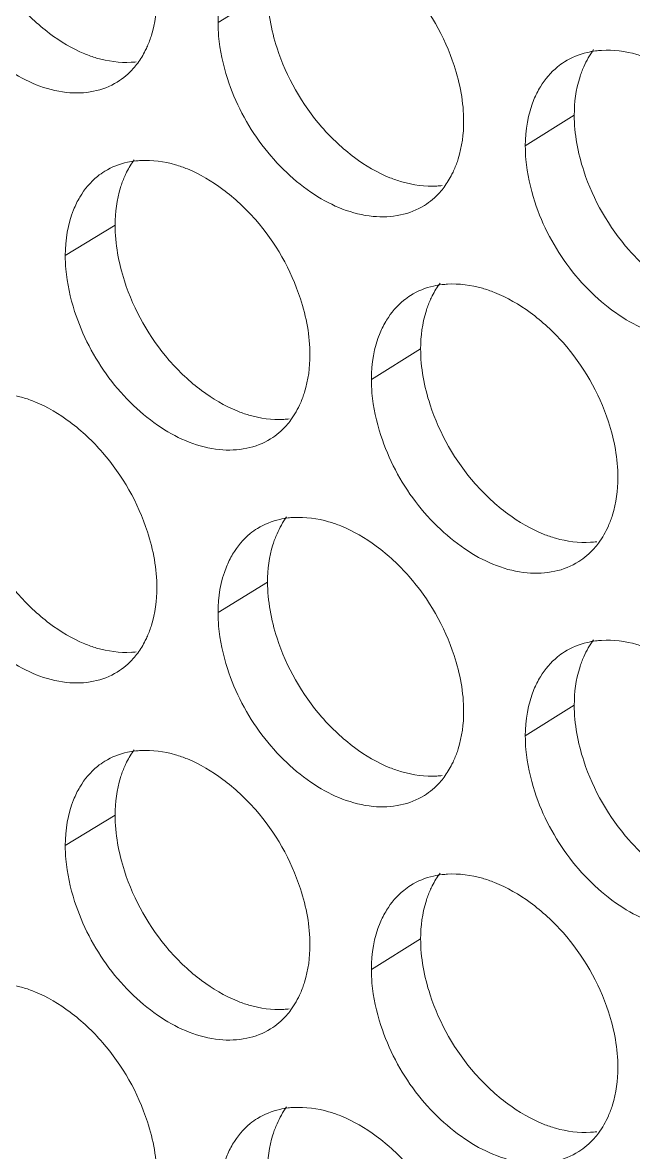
# Model space of a CAD drawing. Header units: millimetres. Extents: x 1177 to 4147, y 93 to 2194.
# Drawn here: x 2623.2 to 2631.35, y 869.58 to 884.66 of the extents above; entities that cross this region are included whole.
import ezdxf

# ---------------------------------------------------------------- set-up
doc = ezdxf.new("R2010")
doc.units = ezdxf.units.MM
doc.header["$LTSCALE"] = 0.1
doc.layers.get('0').update_dxf_attribs({"lineweight": 13})
doc.layers.add('标注', color=251, linetype='Continuous', lineweight=9)

# ---------------------------------------------------------------- blocks, each defined once
blk = doc.blocks.new('02')
at = {"layer": '标注'}
for p, q in [((4521.226, 855.646), (4520.281, 855.064)), ((4527.071, 853.3), (4526.138, 852.713)), ((4518.32, 851.204), (4517.37, 850.624)), ((4524.143, 848.845), (4523.204, 848.26)), ((4521.226, 844.396), (4520.281, 843.814)), ((4527.071, 842.05), (4526.138, 841.463)), ((4518.32, 839.954), (4517.37, 839.374)), ((4518.32, 839.954), (4517.37, 839.374)), ((4524.143, 837.595), (4523.204, 837.01)), ((4524.143, 837.595), (4523.204, 837.01))]:
    blk.add_line(p, q, dxfattribs=at)
for centre, radius, start, end in [((4527.696, 852.834), 1.703, 93.4995, 97.4403), ((4518.536, 855.961), 1.657, 273.1165, 276.3409), ((4518.899, 850.766), 1.671, 93.1402, 96.3143), ((4524.353, 853.626), 1.681, 273.3584, 276.8634), ((4524.753, 848.385), 1.695, 93.382, 96.8256), ((4521.439, 849.162), 1.666, 273.2354, 276.9082), ((4521.82, 843.951), 1.68, 93.2591, 96.8777), ((4527.279, 846.84), 1.689, 273.4759, 277.4824), ((4527.696, 841.584), 1.703, 93.4995, 97.4403), ((4518.536, 844.711), 1.657, 273.1165, 276.3409), ((4518.899, 839.516), 1.671, 93.1402, 96.3143), ((4518.899, 839.516), 1.671, 93.1402, 96.3143), ((4524.353, 842.376), 1.681, 273.3584, 276.8634), ((4524.753, 837.135), 1.695, 93.382, 96.8256), ((4524.753, 837.135), 1.695, 93.382, 96.8256), ((4521.439, 837.912), 1.666, 273.2354, 276.9082), ((4521.439, 837.912), 1.666, 273.2354, 276.9082), ((4521.82, 832.701), 1.68, 93.2591, 96.8777), ((4527.279, 835.59), 1.689, 273.4759, 277.4824), ((4527.279, 835.59), 1.689, 273.4759, 277.4824)]:
    blk.add_arc(centre, radius, start, end, dxfattribs=at)
for points, knots in [([(4515.425, 858.02), (4515.425, 857.659), (4515.6, 856.72), (4516.216, 855.624), (4517.032, 854.85), (4517.5, 854.567), (4517.74, 854.469)], [0, 0, 0, 0, 0.243755, 0.63494, 0.825083, 1, 1, 1, 1]), ([(4524.963, 853.181), (4524.963, 853.541), (4524.785, 854.48), (4524.159, 855.572), (4523.334, 856.341), (4522.86, 856.621), (4522.619, 856.718)], [0, 0, 0, 0, 0.243126, 0.633835, 0.824352, 1, 1, 1, 1]), ([(4514.648, 856.374), (4514.793, 855.923), (4515.124, 855.277), (4515.744, 854.574), (4516.404, 854.032), (4517.165, 853.703), (4517.903, 853.725), (4518.224, 853.846), (4518.362, 853.931)], [0, 0, 0, 0, 0.285015, 0.426566, 0.56171, 0.798641, 0.902454, 1, 1, 1, 1]), ([(4520.56, 856.177), (4520.514, 856.099), (4520.344, 855.752), (4520.281, 855.359), (4520.281, 855.064)], [0, 0, 0, 0, 0.233434, 1, 1, 1, 1]), ([(4518.936, 854.616), (4518.965, 854.684), (4519.074, 854.979), (4519.116, 855.297), (4519.116, 855.537)], [0, 0, 0, 0, 0.236199, 1, 1, 1, 1]), ([(4521.226, 855.646), (4521.226, 855.286), (4521.402, 854.347), (4522.024, 853.254), (4522.845, 852.483), (4523.318, 852.203), (4523.559, 852.106)], [0, 0, 0, 0, 0.243429, 0.634245, 0.824571, 1, 1, 1, 1]), ([(4520.281, 855.064), (4520.281, 854.977), (4520.299, 854.616), (4520.377, 854.259), (4520.461, 853.997)], [0, 0, 0, 0, 0.239348, 1, 1, 1, 1]), ([(4518.75, 854.291), (4518.805, 854.366), (4518.87, 854.474), (4518.923, 854.587), (4518.936, 854.616)], [0, 0, 0, 0, 0.744058, 1, 1, 1, 1]), ([(4517.74, 854.469), (4517.814, 854.438), (4518.098, 854.338), (4518.405, 854.294), (4518.626, 854.307)], [0, 0, 0, 0, 0.265516, 1, 1, 1, 1]), ([(4527.475, 854.523), (4527.422, 854.516), (4527.215, 854.479), (4527.016, 854.398), (4526.884, 854.315)], [0, 0, 0, 0, 0.256726, 1, 1, 1, 1]), ([(4528.493, 854.379), (4528.417, 854.409), (4528.127, 854.507), (4527.816, 854.548), (4527.592, 854.534)], [0, 0, 0, 0, 0.265131, 1, 1, 1, 1]), ([(4518.362, 853.931), (4518.475, 854), (4518.612, 854.117), (4518.723, 854.255), (4518.75, 854.291)], [0, 0, 0, 0, 0.744664, 1, 1, 1, 1]), ([(4526.884, 854.315), (4526.838, 854.286), (4526.659, 854.157), (4526.513, 853.983), (4526.427, 853.841)], [0, 0, 0, 0, 0.246012, 1, 1, 1, 1]), ([(4527.253, 854.223), (4527.223, 854.154), (4527.113, 853.859), (4527.071, 853.54), (4527.071, 853.3)], [0, 0, 0, 0, 0.236551, 1, 1, 1, 1]), ([(4520.461, 853.997), (4520.608, 853.545), (4520.943, 852.899), (4521.57, 852.197), (4522.239, 851.658), (4523.008, 851.336), (4523.752, 851.366), (4524.075, 851.491), (4524.214, 851.577)], [0, 0, 0, 0, 0.284212, 0.425524, 0.560563, 0.797774, 0.901979, 1, 1, 1, 1]), ([(4526.427, 853.841), (4526.379, 853.763), (4526.203, 853.413), (4526.138, 853.013), (4526.138, 852.713)], [0, 0, 0, 0, 0.233654, 1, 1, 1, 1]), ([(4524.782, 852.26), (4524.812, 852.328), (4524.921, 852.623), (4524.963, 852.941), (4524.963, 853.181)], [0, 0, 0, 0, 0.236494, 1, 1, 1, 1]), ([(4527.071, 853.3), (4527.071, 852.94), (4527.249, 852.002), (4527.876, 850.91), (4528.704, 850.145), (4529.179, 849.867), (4529.422, 849.771)], [0, 0, 0, 0, 0.243106, 0.633556, 0.824063, 1, 1, 1, 1]), ([(4526.138, 852.713), (4526.138, 852.627), (4526.155, 852.266), (4526.234, 851.909), (4526.319, 851.647)], [0, 0, 0, 0, 0.239426, 1, 1, 1, 1]), ([(4518.684, 852.45), (4518.63, 852.375), (4518.565, 852.268), (4518.512, 852.155), (4518.499, 852.126)], [0, 0, 0, 0, 0.744038, 1, 1, 1, 1]), ([(4518.715, 852.427), (4518.662, 852.421), (4518.455, 852.388), (4518.255, 852.311), (4518.122, 852.23)], [0, 0, 0, 0, 0.257038, 1, 1, 1, 1]), ([(4519.698, 852.273), (4519.624, 852.303), (4519.338, 852.404), (4519.03, 852.447), (4518.807, 852.435)], [0, 0, 0, 0, 0.265596, 1, 1, 1, 1]), ([(4522.034, 848.73), (4522.034, 849.091), (4521.856, 850.03), (4521.233, 851.123), (4520.411, 851.894), (4519.939, 852.175), (4519.698, 852.273)], [0, 0, 0, 0, 0.243289, 0.634182, 0.824608, 1, 1, 1, 1]), ([(4524.591, 851.929), (4524.647, 852.005), (4524.714, 852.114), (4524.769, 852.23), (4524.782, 852.26)], [0, 0, 0, 0, 0.744156, 1, 1, 1, 1]), ([(4518.122, 852.23), (4518.074, 852.2), (4517.887, 852.068), (4517.737, 851.887), (4517.649, 851.738)], [0, 0, 0, 0, 0.245477, 1, 1, 1, 1]), ([(4518.499, 852.126), (4518.469, 852.058), (4518.361, 851.762), (4518.32, 851.444), (4518.32, 851.204)], [0, 0, 0, 0, 0.236109, 1, 1, 1, 1]), ([(4523.559, 852.106), (4523.633, 852.076), (4523.92, 851.977), (4524.229, 851.935), (4524.452, 851.948)], [0, 0, 0, 0, 0.265204, 1, 1, 1, 1]), ([(4524.214, 851.577), (4524.323, 851.645), (4524.456, 851.76), (4524.565, 851.894), (4524.591, 851.929)], [0, 0, 0, 0, 0.745099, 1, 1, 1, 1]), ([(4517.649, 851.738), (4517.603, 851.661), (4517.433, 851.314), (4517.37, 850.92), (4517.37, 850.624)], [0, 0, 0, 0, 0.233202, 1, 1, 1, 1]), ([(4526.319, 851.647), (4526.467, 851.195), (4526.807, 850.548), (4527.441, 849.849), (4528.118, 849.312), (4528.895, 848.996), (4529.645, 849.034), (4529.97, 849.163), (4530.11, 849.252)], [0, 0, 0, 0, 0.283418, 0.424493, 0.559431, 0.79692, 0.901513, 1, 1, 1, 1]), ([(4518.32, 851.204), (4518.32, 850.844), (4518.495, 849.905), (4519.114, 848.81), (4519.933, 848.038), (4520.403, 847.757), (4520.644, 847.659)], [0, 0, 0, 0, 0.243591, 0.634592, 0.824826, 1, 1, 1, 1]), ([(4517.37, 850.624), (4517.37, 850.537), (4517.387, 850.176), (4517.465, 849.819), (4517.549, 849.557)], [0, 0, 0, 0, 0.23931, 1, 1, 1, 1]), ([(4524.514, 850.097), (4524.458, 850.021), (4524.391, 849.912), (4524.337, 849.796), (4524.324, 849.767)], [0, 0, 0, 0, 0.744132, 1, 1, 1, 1]), ([(4525.55, 849.92), (4525.475, 849.95), (4525.187, 850.049), (4524.876, 850.091), (4524.653, 850.077)], [0, 0, 0, 0, 0.265285, 1, 1, 1, 1]), ([(4523.953, 849.863), (4523.907, 849.834), (4523.727, 849.706), (4523.581, 849.533), (4523.494, 849.391)], [0, 0, 0, 0, 0.245938, 1, 1, 1, 1]), ([(4524.551, 850.068), (4524.497, 850.062), (4524.288, 850.026), (4524.086, 849.947), (4523.953, 849.863)], [0, 0, 0, 0, 0.256955, 1, 1, 1, 1]), ([(4527.903, 846.388), (4527.903, 846.749), (4527.725, 847.688), (4527.096, 848.778), (4526.268, 849.545), (4525.793, 849.823), (4525.55, 849.92)], [0, 0, 0, 0, 0.242965, 0.633489, 0.824097, 1, 1, 1, 1]), ([(4524.324, 849.767), (4524.294, 849.699), (4524.185, 849.403), (4524.143, 849.085), (4524.143, 848.845)], [0, 0, 0, 0, 0.236404, 1, 1, 1, 1]), ([(4517.549, 849.557), (4517.695, 849.106), (4518.028, 848.46), (4518.651, 847.757), (4519.316, 847.216), (4520.081, 846.891), (4520.822, 846.917), (4521.144, 847.04), (4521.283, 847.126)], [0, 0, 0, 0, 0.284613, 0.426043, 0.561135, 0.798206, 0.902216, 1, 1, 1, 1]), ([(4523.494, 849.391), (4523.447, 849.313), (4523.27, 848.962), (4523.204, 848.56), (4523.204, 848.26)], [0, 0, 0, 0, 0.233396, 1, 1, 1, 1]), ([(4524.143, 848.845), (4524.143, 848.484), (4524.32, 847.546), (4524.944, 846.454), (4525.769, 845.686), (4526.243, 845.407), (4526.485, 845.31)], [0, 0, 0, 0, 0.243267, 0.6339, 0.824316, 1, 1, 1, 1]), ([(4521.853, 847.81), (4521.883, 847.878), (4521.992, 848.173), (4522.034, 848.491), (4522.034, 848.73)], [0, 0, 0, 0, 0.236346, 1, 1, 1, 1]), ([(4523.204, 848.26), (4523.204, 848.173), (4523.221, 847.812), (4523.3, 847.455), (4523.385, 847.194)], [0, 0, 0, 0, 0.239387, 1, 1, 1, 1]), ([(4516.789, 847.835), (4516.715, 847.865), (4516.43, 847.966), (4516.123, 848.01), (4515.901, 847.999)], [0, 0, 0, 0, 0.265755, 1, 1, 1, 1]), ([(4519.116, 844.287), (4519.116, 844.648), (4518.939, 845.587), (4518.318, 846.681), (4517.499, 847.454), (4517.029, 847.737), (4516.789, 847.835)], [0, 0, 0, 0, 0.243452, 0.63453, 0.824864, 1, 1, 1, 1]), ([(4520.644, 847.659), (4520.718, 847.629), (4521.004, 847.529), (4521.311, 847.486), (4521.533, 847.499)], [0, 0, 0, 0, 0.265359, 1, 1, 1, 1]), ([(4521.283, 847.126), (4521.395, 847.195), (4521.532, 847.313), (4521.643, 847.451), (4521.669, 847.488)], [0, 0, 0, 0, 0.744745, 1, 1, 1, 1]), ([(4523.385, 847.194), (4523.532, 846.741), (4523.869, 846.095), (4524.5, 845.395), (4525.173, 844.857), (4525.946, 844.537), (4526.693, 844.571), (4527.017, 844.698), (4527.156, 844.786)], [0, 0, 0, 0, 0.283814, 0.425007, 0.559995, 0.797345, 0.901745, 1, 1, 1, 1]), ([(4515.425, 846.77), (4515.425, 846.409), (4515.6, 845.47), (4516.216, 844.374), (4517.032, 843.6), (4517.5, 843.317), (4517.74, 843.219)], [0, 0, 0, 0, 0.243755, 0.63494, 0.825083, 1, 1, 1, 1]), ([(4527.721, 845.467), (4527.752, 845.535), (4527.861, 845.83), (4527.903, 846.148), (4527.903, 846.388)], [0, 0, 0, 0, 0.236641, 1, 1, 1, 1]), ([(4521.619, 845.618), (4521.566, 845.612), (4521.361, 845.577), (4521.163, 845.499), (4521.032, 845.418)], [0, 0, 0, 0, 0.256832, 1, 1, 1, 1]), ([(4522.619, 845.468), (4522.544, 845.498), (4522.257, 845.598), (4521.947, 845.64), (4521.724, 845.628)], [0, 0, 0, 0, 0.26544, 1, 1, 1, 1]), ([(4521.032, 845.418), (4520.984, 845.389), (4520.798, 845.256), (4520.648, 845.075), (4520.56, 844.927)], [0, 0, 0, 0, 0.245581, 1, 1, 1, 1]), ([(4524.963, 841.931), (4524.963, 842.291), (4524.785, 843.23), (4524.159, 844.322), (4523.334, 845.091), (4522.86, 845.371), (4522.619, 845.468)], [0, 0, 0, 0, 0.243126, 0.633835, 0.824352, 1, 1, 1, 1]), ([(4514.648, 845.124), (4514.793, 844.673), (4515.124, 844.027), (4515.744, 843.324), (4516.404, 842.782), (4517.165, 842.453), (4517.903, 842.475), (4518.224, 842.596), (4518.362, 842.681)], [0, 0, 0, 0, 0.285015, 0.426566, 0.56171, 0.798641, 0.902454, 1, 1, 1, 1]), ([(4521.406, 845.318), (4521.376, 845.25), (4521.267, 844.954), (4521.226, 844.636), (4521.226, 844.396)], [0, 0, 0, 0, 0.236256, 1, 1, 1, 1]), ([(4526.485, 845.31), (4526.56, 845.281), (4526.848, 845.182), (4527.158, 845.141), (4527.381, 845.154)], [0, 0, 0, 0, 0.265051, 1, 1, 1, 1]), ([(4527.156, 844.786), (4527.265, 844.855), (4527.399, 844.97), (4527.507, 845.105), (4527.534, 845.141)], [0, 0, 0, 0, 0.745148, 1, 1, 1, 1]), ([(4520.56, 844.927), (4520.514, 844.849), (4520.344, 844.502), (4520.281, 844.109), (4520.281, 843.814)], [0, 0, 0, 0, 0.233434, 1, 1, 1, 1]), ([(4518.936, 843.366), (4518.965, 843.434), (4519.074, 843.729), (4519.116, 844.047), (4519.116, 844.287)], [0, 0, 0, 0, 0.236199, 1, 1, 1, 1]), ([(4521.226, 844.396), (4521.226, 844.036), (4521.402, 843.097), (4522.024, 842.004), (4522.845, 841.233), (4523.318, 840.953), (4523.559, 840.856)], [0, 0, 0, 0, 0.243429, 0.634245, 0.824571, 1, 1, 1, 1]), ([(4520.281, 843.814), (4520.281, 843.727), (4520.299, 843.366), (4520.377, 843.009), (4520.461, 842.747)], [0, 0, 0, 0, 0.239348, 1, 1, 1, 1]), ([(4517.74, 843.219), (4517.814, 843.188), (4518.098, 843.088), (4518.405, 843.044), (4518.626, 843.057)], [0, 0, 0, 0, 0.265516, 1, 1, 1, 1]), ([(4518.75, 843.041), (4518.805, 843.116), (4518.87, 843.224), (4518.923, 843.337), (4518.936, 843.366)], [0, 0, 0, 0, 0.744058, 1, 1, 1, 1]), ([(4527.475, 843.273), (4527.422, 843.266), (4527.215, 843.229), (4527.016, 843.148), (4526.884, 843.065)], [0, 0, 0, 0, 0.256726, 1, 1, 1, 1]), ([(4528.493, 843.129), (4528.417, 843.159), (4528.127, 843.257), (4527.816, 843.298), (4527.592, 843.284)], [0, 0, 0, 0, 0.265131, 1, 1, 1, 1]), ([(4518.362, 842.681), (4518.475, 842.75), (4518.612, 842.867), (4518.723, 843.005), (4518.75, 843.041)], [0, 0, 0, 0, 0.744664, 1, 1, 1, 1]), ([(4526.884, 843.065), (4526.838, 843.036), (4526.659, 842.907), (4526.513, 842.733), (4526.427, 842.591)], [0, 0, 0, 0, 0.246012, 1, 1, 1, 1]), ([(4527.253, 842.973), (4527.223, 842.904), (4527.113, 842.609), (4527.071, 842.29), (4527.071, 842.05)], [0, 0, 0, 0, 0.236551, 1, 1, 1, 1]), ([(4520.461, 842.747), (4520.608, 842.295), (4520.943, 841.649), (4521.57, 840.947), (4522.239, 840.408), (4523.008, 840.086), (4523.752, 840.116), (4524.075, 840.241), (4524.214, 840.327)], [0, 0, 0, 0, 0.284212, 0.425524, 0.560563, 0.797774, 0.901979, 1, 1, 1, 1]), ([(4526.427, 842.591), (4526.379, 842.513), (4526.203, 842.163), (4526.138, 841.763), (4526.138, 841.463)], [0, 0, 0, 0, 0.233654, 1, 1, 1, 1]), ([(4524.782, 841.01), (4524.812, 841.078), (4524.921, 841.373), (4524.963, 841.691), (4524.963, 841.931)], [0, 0, 0, 0, 0.236494, 1, 1, 1, 1]), ([(4527.071, 842.05), (4527.071, 841.69), (4527.249, 840.752), (4527.876, 839.66), (4528.704, 838.895), (4529.179, 838.617), (4529.422, 838.521)], [0, 0, 0, 0, 0.243106, 0.633556, 0.824063, 1, 1, 1, 1]), ([(4526.138, 841.463), (4526.138, 841.377), (4526.155, 841.016), (4526.234, 840.659), (4526.319, 840.397)], [0, 0, 0, 0, 0.239426, 1, 1, 1, 1]), ([(4518.715, 841.177), (4518.662, 841.171), (4518.455, 841.138), (4518.255, 841.061), (4518.122, 840.98)], [0, 0, 0, 0, 0.257038, 1, 1, 1, 1]), ([(4518.715, 841.177), (4518.662, 841.171), (4518.455, 841.138), (4518.255, 841.061), (4518.122, 840.98)], [0, 0, 0, 0, 0.257038, 1, 1, 1, 1]), ([(4518.684, 841.2), (4518.63, 841.125), (4518.565, 841.018), (4518.512, 840.905), (4518.499, 840.876)], [0, 0, 0, 0, 0.744038, 1, 1, 1, 1]), ([(4518.684, 841.2), (4518.63, 841.125), (4518.565, 841.018), (4518.512, 840.905), (4518.499, 840.876)], [0, 0, 0, 0, 0.744038, 1, 1, 1, 1]), ([(4519.698, 841.023), (4519.624, 841.053), (4519.338, 841.154), (4519.03, 841.197), (4518.807, 841.185)], [0, 0, 0, 0, 0.265596, 1, 1, 1, 1]), ([(4519.698, 841.023), (4519.624, 841.053), (4519.338, 841.154), (4519.03, 841.197), (4518.807, 841.185)], [0, 0, 0, 0, 0.265596, 1, 1, 1, 1]), ([(4518.122, 840.98), (4518.074, 840.95), (4517.887, 840.818), (4517.737, 840.637), (4517.649, 840.488)], [0, 0, 0, 0, 0.245477, 1, 1, 1, 1]), ([(4518.122, 840.98), (4518.074, 840.95), (4517.887, 840.818), (4517.737, 840.637), (4517.649, 840.488)], [0, 0, 0, 0, 0.245477, 1, 1, 1, 1]), ([(4518.499, 840.876), (4518.469, 840.808), (4518.361, 840.512), (4518.32, 840.194), (4518.32, 839.954)], [0, 0, 0, 0, 0.236109, 1, 1, 1, 1]), ([(4518.499, 840.876), (4518.469, 840.808), (4518.361, 840.512), (4518.32, 840.194), (4518.32, 839.954)], [0, 0, 0, 0, 0.236109, 1, 1, 1, 1]), ([(4522.034, 837.48), (4522.034, 837.841), (4521.856, 838.78), (4521.233, 839.873), (4520.411, 840.644), (4519.939, 840.925), (4519.698, 841.023)], [0, 0, 0, 0, 0.243289, 0.634182, 0.824608, 1, 1, 1, 1]), ([(4522.034, 837.48), (4522.034, 837.841), (4521.856, 838.78), (4521.233, 839.873), (4520.411, 840.644), (4519.939, 840.925), (4519.698, 841.023)], [0, 0, 0, 0, 0.243289, 0.634182, 0.824608, 1, 1, 1, 1]), ([(4523.559, 840.856), (4523.633, 840.826), (4523.92, 840.727), (4524.229, 840.685), (4524.452, 840.698)], [0, 0, 0, 0, 0.265204, 1, 1, 1, 1]), ([(4524.591, 840.679), (4524.647, 840.755), (4524.714, 840.864), (4524.769, 840.98), (4524.782, 841.01)], [0, 0, 0, 0, 0.744156, 1, 1, 1, 1]), ([(4524.214, 840.327), (4524.323, 840.395), (4524.456, 840.51), (4524.565, 840.644), (4524.591, 840.679)], [0, 0, 0, 0, 0.745099, 1, 1, 1, 1]), ([(4517.649, 840.488), (4517.603, 840.411), (4517.433, 840.064), (4517.37, 839.67), (4517.37, 839.374)], [0, 0, 0, 0, 0.233202, 1, 1, 1, 1]), ([(4517.649, 840.488), (4517.603, 840.411), (4517.433, 840.064), (4517.37, 839.67), (4517.37, 839.374)], [0, 0, 0, 0, 0.233202, 1, 1, 1, 1]), ([(4526.319, 840.397), (4526.467, 839.945), (4526.807, 839.298), (4527.441, 838.599), (4528.118, 838.062), (4528.895, 837.746), (4529.645, 837.784), (4529.97, 837.913), (4530.11, 838.002)], [0, 0, 0, 0, 0.283418, 0.424493, 0.559431, 0.79692, 0.901513, 1, 1, 1, 1]), ([(4518.32, 839.954), (4518.32, 839.594), (4518.495, 838.655), (4519.114, 837.56), (4519.933, 836.788), (4520.403, 836.507), (4520.644, 836.409)], [0, 0, 0, 0, 0.243591, 0.634592, 0.824826, 1, 1, 1, 1]), ([(4518.32, 839.954), (4518.32, 839.594), (4518.495, 838.655), (4519.114, 837.56), (4519.933, 836.788), (4520.403, 836.507), (4520.644, 836.409)], [0, 0, 0, 0, 0.243591, 0.634592, 0.824826, 1, 1, 1, 1]), ([(4517.37, 839.374), (4517.37, 839.287), (4517.387, 838.926), (4517.465, 838.569), (4517.549, 838.307)], [0, 0, 0, 0, 0.23931, 1, 1, 1, 1]), ([(4517.37, 839.374), (4517.37, 839.287), (4517.387, 838.926), (4517.465, 838.569), (4517.549, 838.307)], [0, 0, 0, 0, 0.23931, 1, 1, 1, 1]), ([(4524.551, 838.818), (4524.497, 838.812), (4524.288, 838.776), (4524.086, 838.697), (4523.953, 838.613)], [0, 0, 0, 0, 0.256955, 1, 1, 1, 1]), ([(4524.551, 838.818), (4524.497, 838.812), (4524.288, 838.776), (4524.086, 838.697), (4523.953, 838.613)], [0, 0, 0, 0, 0.256955, 1, 1, 1, 1]), ([(4524.514, 838.847), (4524.458, 838.771), (4524.391, 838.662), (4524.337, 838.546), (4524.324, 838.517)], [0, 0, 0, 0, 0.744132, 1, 1, 1, 1]), ([(4524.514, 838.847), (4524.458, 838.771), (4524.391, 838.662), (4524.337, 838.546), (4524.324, 838.517)], [0, 0, 0, 0, 0.744132, 1, 1, 1, 1]), ([(4525.55, 838.67), (4525.475, 838.7), (4525.187, 838.799), (4524.876, 838.841), (4524.653, 838.827)], [0, 0, 0, 0, 0.265285, 1, 1, 1, 1]), ([(4525.55, 838.67), (4525.475, 838.7), (4525.187, 838.799), (4524.876, 838.841), (4524.653, 838.827)], [0, 0, 0, 0, 0.265285, 1, 1, 1, 1]), ([(4527.903, 835.138), (4527.903, 835.499), (4527.725, 836.438), (4527.096, 837.528), (4526.268, 838.295), (4525.793, 838.573), (4525.55, 838.67)], [0, 0, 0, 0, 0.242965, 0.633489, 0.824097, 1, 1, 1, 1]), ([(4527.903, 835.138), (4527.903, 835.499), (4527.725, 836.438), (4527.096, 837.528), (4526.268, 838.295), (4525.793, 838.573), (4525.55, 838.67)], [0, 0, 0, 0, 0.242965, 0.633489, 0.824097, 1, 1, 1, 1]), ([(4523.953, 838.613), (4523.907, 838.584), (4523.727, 838.456), (4523.581, 838.283), (4523.494, 838.141)], [0, 0, 0, 0, 0.245938, 1, 1, 1, 1]), ([(4523.953, 838.613), (4523.907, 838.584), (4523.727, 838.456), (4523.581, 838.283), (4523.494, 838.141)], [0, 0, 0, 0, 0.245938, 1, 1, 1, 1]), ([(4524.324, 838.517), (4524.294, 838.449), (4524.185, 838.153), (4524.143, 837.835), (4524.143, 837.595)], [0, 0, 0, 0, 0.236404, 1, 1, 1, 1]), ([(4524.324, 838.517), (4524.294, 838.449), (4524.185, 838.153), (4524.143, 837.835), (4524.143, 837.595)], [0, 0, 0, 0, 0.236404, 1, 1, 1, 1]), ([(4517.549, 838.307), (4517.695, 837.856), (4518.028, 837.21), (4518.651, 836.507), (4519.316, 835.966), (4520.081, 835.641), (4520.822, 835.667), (4521.144, 835.79), (4521.283, 835.876)], [0, 0, 0, 0, 0.284613, 0.426043, 0.561135, 0.798206, 0.902216, 1, 1, 1, 1]), ([(4517.549, 838.307), (4517.695, 837.856), (4518.028, 837.21), (4518.651, 836.507), (4519.316, 835.966), (4520.081, 835.641), (4520.822, 835.667), (4521.144, 835.79), (4521.283, 835.876)], [0, 0, 0, 0, 0.284613, 0.426043, 0.561135, 0.798206, 0.902216, 1, 1, 1, 1]), ([(4523.494, 838.141), (4523.447, 838.063), (4523.27, 837.712), (4523.204, 837.31), (4523.204, 837.01)], [0, 0, 0, 0, 0.233396, 1, 1, 1, 1]), ([(4523.494, 838.141), (4523.447, 838.063), (4523.27, 837.712), (4523.204, 837.31), (4523.204, 837.01)], [0, 0, 0, 0, 0.233396, 1, 1, 1, 1]), ([(4524.143, 837.595), (4524.143, 837.234), (4524.32, 836.296), (4524.944, 835.204), (4525.769, 834.436), (4526.243, 834.157), (4526.485, 834.06)], [0, 0, 0, 0, 0.243267, 0.6339, 0.824316, 1, 1, 1, 1]), ([(4524.143, 837.595), (4524.143, 837.234), (4524.32, 836.296), (4524.944, 835.204), (4525.769, 834.436), (4526.243, 834.157), (4526.485, 834.06)], [0, 0, 0, 0, 0.243267, 0.6339, 0.824316, 1, 1, 1, 1]), ([(4521.853, 836.56), (4521.883, 836.628), (4521.992, 836.923), (4522.034, 837.241), (4522.034, 837.48)], [0, 0, 0, 0, 0.236346, 1, 1, 1, 1]), ([(4521.853, 836.56), (4521.883, 836.628), (4521.992, 836.923), (4522.034, 837.241), (4522.034, 837.48)], [0, 0, 0, 0, 0.236346, 1, 1, 1, 1]), ([(4523.204, 837.01), (4523.204, 836.923), (4523.221, 836.562), (4523.3, 836.205), (4523.385, 835.944)], [0, 0, 0, 0, 0.239387, 1, 1, 1, 1]), ([(4523.204, 837.01), (4523.204, 836.923), (4523.221, 836.562), (4523.3, 836.205), (4523.385, 835.944)], [0, 0, 0, 0, 0.239387, 1, 1, 1, 1]), ([(4516.789, 836.585), (4516.715, 836.615), (4516.43, 836.716), (4516.123, 836.76), (4515.901, 836.749)], [0, 0, 0, 0, 0.265755, 1, 1, 1, 1]), ([(4519.116, 833.037), (4519.116, 833.398), (4518.939, 834.337), (4518.318, 835.431), (4517.499, 836.204), (4517.029, 836.487), (4516.789, 836.585)], [0, 0, 0, 0, 0.243452, 0.63453, 0.824864, 1, 1, 1, 1]), ([(4520.644, 836.409), (4520.718, 836.379), (4521.004, 836.279), (4521.311, 836.236), (4521.533, 836.249)], [0, 0, 0, 0, 0.265359, 1, 1, 1, 1]), ([(4520.644, 836.409), (4520.718, 836.379), (4521.004, 836.279), (4521.311, 836.236), (4521.533, 836.249)], [0, 0, 0, 0, 0.265359, 1, 1, 1, 1]), ([(4521.283, 835.876), (4521.395, 835.945), (4521.532, 836.063), (4521.643, 836.201), (4521.669, 836.238)], [0, 0, 0, 0, 0.744745, 1, 1, 1, 1]), ([(4521.283, 835.876), (4521.395, 835.945), (4521.532, 836.063), (4521.643, 836.201), (4521.669, 836.238)], [0, 0, 0, 0, 0.744745, 1, 1, 1, 1]), ([(4523.385, 835.944), (4523.532, 835.491), (4523.869, 834.845), (4524.5, 834.145), (4525.173, 833.607), (4525.946, 833.287), (4526.693, 833.321), (4527.017, 833.448), (4527.156, 833.536)], [0, 0, 0, 0, 0.283814, 0.425007, 0.559995, 0.797345, 0.901745, 1, 1, 1, 1]), ([(4523.385, 835.944), (4523.532, 835.491), (4523.869, 834.845), (4524.5, 834.145), (4525.173, 833.607), (4525.946, 833.287), (4526.693, 833.321), (4527.017, 833.448), (4527.156, 833.536)], [0, 0, 0, 0, 0.283814, 0.425007, 0.559995, 0.797345, 0.901745, 1, 1, 1, 1]), ([(4515.425, 835.52), (4515.425, 835.159), (4515.6, 834.22), (4516.216, 833.124), (4517.032, 832.35), (4517.5, 832.067), (4517.74, 831.969)], [0, 0, 0, 0, 0.243755, 0.63494, 0.825083, 1, 1, 1, 1]), ([(4527.721, 834.217), (4527.752, 834.285), (4527.861, 834.58), (4527.903, 834.898), (4527.903, 835.138)], [0, 0, 0, 0, 0.236641, 1, 1, 1, 1]), ([(4527.721, 834.217), (4527.752, 834.285), (4527.861, 834.58), (4527.903, 834.898), (4527.903, 835.138)], [0, 0, 0, 0, 0.236641, 1, 1, 1, 1]), ([(4521.619, 834.368), (4521.566, 834.362), (4521.361, 834.327), (4521.163, 834.249), (4521.032, 834.168)], [0, 0, 0, 0, 0.256832, 1, 1, 1, 1]), ([(4522.619, 834.218), (4522.544, 834.248), (4522.257, 834.348), (4521.947, 834.39), (4521.724, 834.378)], [0, 0, 0, 0, 0.26544, 1, 1, 1, 1]), ([(4521.032, 834.168), (4520.984, 834.139), (4520.798, 834.006), (4520.648, 833.825), (4520.56, 833.677)], [0, 0, 0, 0, 0.245581, 1, 1, 1, 1]), ([(4524.963, 830.681), (4524.963, 831.041), (4524.785, 831.98), (4524.159, 833.072), (4523.334, 833.841), (4522.86, 834.121), (4522.619, 834.218)], [0, 0, 0, 0, 0.243126, 0.633835, 0.824352, 1, 1, 1, 1]), ([(4521.406, 834.068), (4521.376, 834), (4521.267, 833.704), (4521.226, 833.386), (4521.226, 833.146)], [0, 0, 0, 0, 0.236256, 1, 1, 1, 1]), ([(4526.485, 834.06), (4526.56, 834.031), (4526.848, 833.932), (4527.158, 833.891), (4527.381, 833.904)], [0, 0, 0, 0, 0.265051, 1, 1, 1, 1]), ([(4526.485, 834.06), (4526.56, 834.031), (4526.848, 833.932), (4527.158, 833.891), (4527.381, 833.904)], [0, 0, 0, 0, 0.265051, 1, 1, 1, 1]), ([(4514.648, 833.874), (4514.793, 833.423), (4515.124, 832.777), (4515.744, 832.074), (4516.404, 831.532), (4517.165, 831.203), (4517.903, 831.225), (4518.224, 831.346), (4518.362, 831.431)], [0, 0, 0, 0, 0.285015, 0.426566, 0.56171, 0.798641, 0.902454, 1, 1, 1, 1]), ([(4527.156, 833.536), (4527.265, 833.605), (4527.399, 833.72), (4527.507, 833.855), (4527.534, 833.891)], [0, 0, 0, 0, 0.745148, 1, 1, 1, 1]), ([(4527.156, 833.536), (4527.265, 833.605), (4527.399, 833.72), (4527.507, 833.855), (4527.534, 833.891)], [0, 0, 0, 0, 0.745148, 1, 1, 1, 1]), ([(4520.56, 833.677), (4520.514, 833.599), (4520.344, 833.252), (4520.281, 832.859), (4520.281, 832.564)], [0, 0, 0, 0, 0.233434, 1, 1, 1, 1])]:
    blk.add_open_spline(points, degree=3, knots=knots, dxfattribs=at)
for points in [[(4527.44, 854.548), (4527.365, 854.447), (4527.303, 854.337), (4527.253, 854.223)], [(4521.669, 847.488), (4521.742, 847.588), (4521.804, 847.697), (4521.853, 847.81)], [(4521.589, 845.639), (4521.516, 845.539), (4521.455, 845.431), (4521.406, 845.318)], [(4527.534, 845.141), (4527.608, 845.242), (4527.671, 845.352), (4527.721, 845.467)], [(4527.44, 843.298), (4527.365, 843.197), (4527.303, 843.087), (4527.253, 842.973)], [(4521.669, 836.238), (4521.742, 836.338), (4521.804, 836.447), (4521.853, 836.56)], [(4521.669, 836.238), (4521.742, 836.338), (4521.804, 836.447), (4521.853, 836.56)], [(4521.589, 834.389), (4521.516, 834.289), (4521.455, 834.181), (4521.406, 834.068)], [(4527.534, 833.891), (4527.608, 833.992), (4527.671, 834.102), (4527.721, 834.217)], [(4527.534, 833.891), (4527.608, 833.992), (4527.671, 834.102), (4527.721, 834.217)]]:
    blk.add_open_spline(points, degree=3, dxfattribs=at)

msp = doc.modelspace()

# ---------------------------------------------------------------- block references
at = {"xscale": 0.7, "yscale": 0.7, "zscale": 0.7}
msp.add_blockref('02', (-538.391, 286.112), dxfattribs=at)

doc.saveas('drawing.dxf')
